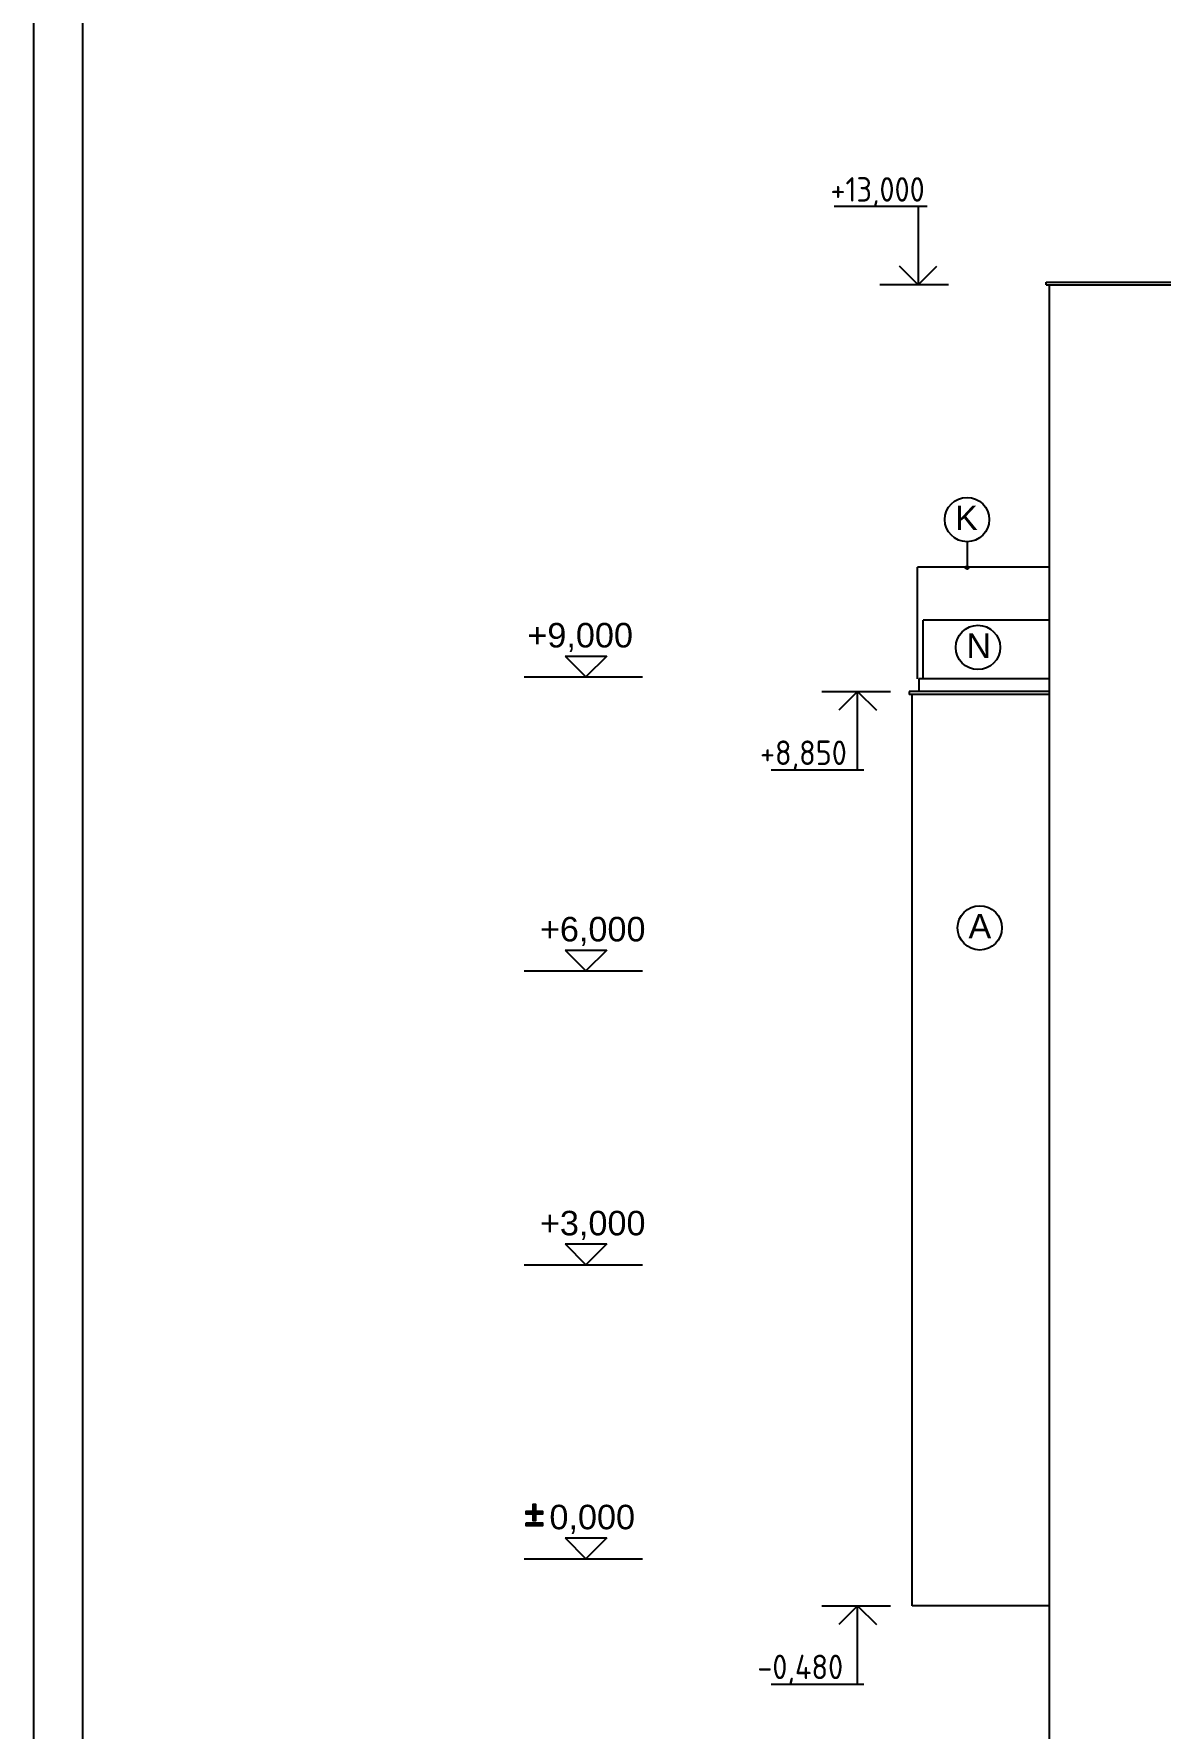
# Model space of a CAD drawing. Extents: x 3792242 to 5145247, y -1546315 to -1031918.
# Drawn here: x 4148671 to 4160166, y -1530373 to -1513081 of the extents above; entities that cross this region are included whole.
import ezdxf

# ---------------------------------------------------------------- set-up
doc = ezdxf.new("R2010")
doc.units = 0
doc.header["$MEASUREMENT"] = 0
for name, color, linetype in [('MÚRY', 1, 'CONTINUOUS'), ('TENKÁ', 7, 'CONTINUOUS'), ('ZARIADENIE', 47, 'CONTINUOUS'), ('ZARIADENIE1', 145, 'CONTINUOUS')]:
    doc.layers.add(name, color=color, linetype=linetype)
doc.styles.add('ARIAL', font='arial.ttf')
doc.styles.add('Style-Arial', font='arial.ttf')
doc.styles.add('STYLE1', font='isocp.shx')

# ---------------------------------------------------------------- blocks, each defined once
blk = doc.blocks.new('01')
at = {"layer": 'TENKÁ'}
h = blk.add_hatch(color=256, dxfattribs=at)
h.dxf.hatch_style = 1
h.paths.add_polyline_path([(4169737, -1507850.5), (4169873, -1507850.5), (4169873, -1507792), (4169737, -1507792), (4169737, -1507656), (4169676, -1507656), (4169676, -1507792), (4169541, -1507792), (4169541, -1507850.5), (4169676, -1507850.5), (4169676, -1507983.5), (4169737, -1507983.5)])
h = blk.add_hatch(color=256, dxfattribs=at)
h.dxf.hatch_style = 1
h.paths.add_polyline_path([(4169541, -1508027.5), (4169541, -1508086), (4169873, -1508086), (4169873, -1508027.5)])
for points in [[(4169676, -1507850.5), (4169541, -1507850.5), (4169541, -1507792), (4169676, -1507792)], [(4169737, -1507792), (4169737, -1507656), (4169676, -1507656), (4169676, -1507792)], [(4169737, -1507792), (4169873, -1507792), (4169873, -1507850.5), (4169737, -1507850.5)], [(4169676, -1507850.5), (4169676, -1507983.5), (4169737, -1507983.5), (4169737, -1507850.5)]]:
    blk.add_lwpolyline(points, dxfattribs=at)
blk.add_lwpolyline([(4169541, -1508027.5), (4169873, -1508027.5), (4169873, -1508086), (4169541, -1508086)], close=True, dxfattribs=at)

msp = doc.modelspace()

# ---------------------------------------------------------------- hatches: boundary and pattern name
at = {"layer": 'TENKÁ', "ltscale": 0.25}
h = msp.add_hatch(color=256, dxfattribs=at)
h.dxf.hatch_style = 1
h.paths.add_polyline_path([(4158180.464, -1518528.77, 1), (4158210.464, -1518528.77, 1)])

# ---------------------------------------------------------------- linework, layer by layer
at = {"layer": 'TENKÁ', "color": 7}
for p, q in [((4148671.359, -1541362.357), (4148671.359, -1489065.189)), ((4149171.359, -1540862.357), (4149171.359, -1489565.189))]:
    msp.add_line(p, q, dxfattribs=at)
at = {"layer": 'TENKÁ', "linetype": 'ByBlock', "ltscale": 0.25}
for p, q in [((4157788.807, -1514843.77), (4156841.011, -1514843.77)), ((4157697.698, -1514843.77), (4157697.698, -1515643.77)), ((4157697.698, -1515643.77), (4157506.779, -1515452.851)), ((4157697.698, -1515643.77), (4157888.616, -1515452.851)), ((4157079.201, -1519793.771), (4156888.282, -1519984.69)), ((4157079.201, -1520593.77), (4157079.201, -1519793.77)), ((4157079.201, -1519793.771), (4157270.12, -1519984.69)), ((4156195.591, -1520593.77), (4157143.388, -1520593.77)), ((4157079.201, -1529123.771), (4156888.282, -1529314.69)), ((4157079.201, -1529923.77), (4157079.201, -1529123.77)), ((4157079.201, -1529123.771), (4157270.12, -1529314.69)), ((4156195.591, -1529923.77), (4157143.388, -1529923.77))]:
    msp.add_line(p, q, dxfattribs=at)
at = {"layer": 'TENKÁ', "color": 8}
for p, q in [((4158005.585, -1515643.77), (4157305.585, -1515643.77)), ((4154093.779, -1519431.566), (4154518.187, -1519431.566)), ((4154093.779, -1519431.566), (4154305.983, -1519643.77)), ((4154518.187, -1519431.566), (4154305.983, -1519643.77)), ((4153674.559, -1519643.77), (4154883.242, -1519643.77)), ((4159034.314, -1519663.77), (4157704.314, -1519663.77)), ((4157704.314, -1519663.77), (4157704.314, -1519793.77)), ((4156713.314, -1519793.77), (4157413.314, -1519793.77)), ((4154093.779, -1522431.566), (4154518.187, -1522431.566)), ((4154093.779, -1522431.566), (4154305.983, -1522643.77)), ((4154518.187, -1522431.566), (4154305.983, -1522643.77)), ((4153674.559, -1522643.77), (4154883.242, -1522643.77)), ((4154093.779, -1525431.566), (4154518.187, -1525431.566)), ((4154093.779, -1525431.566), (4154305.983, -1525643.77)), ((4154518.187, -1525431.566), (4154305.983, -1525643.77)), ((4153674.559, -1525643.77), (4154883.242, -1525643.77)), ((4154093.779, -1528431.566), (4154518.187, -1528431.566)), ((4154093.779, -1528431.566), (4154305.983, -1528643.77)), ((4154518.187, -1528431.566), (4154305.983, -1528643.77)), ((4153674.559, -1528643.77), (4154883.242, -1528643.77)), ((4156713.314, -1529123.77), (4157413.314, -1529123.77))]:
    msp.add_line(p, q, dxfattribs=at)
at = {"layer": 'TENKÁ'}
for p, q in [((4159004.314, -1515613.77), (4215129.314, -1515613.77)), ((4159004.314, -1515643.77), (4159004.314, -1515613.77)), ((4159004.314, -1515643.77), (4215129.314, -1515643.77)), ((4159034.314, -1515643.77), (4159034.314, -1519683.77)), ((4157747.314, -1519663.77), (4157747.314, -1519063.77)), ((4159034.314, -1519063.77), (4157747.314, -1519063.77)), ((4159034.314, -1519683.77), (4159034.314, -1532363.213)), ((4159034.314, -1519793.77), (4157604.314, -1519793.77)), ((4157604.314, -1519793.77), (4157604.314, -1519823.77)), ((4159034.314, -1519823.77), (4157604.314, -1519823.77)), ((4157634.314, -1529123.77), (4157634.314, -1519823.77)), ((4159034.314, -1529123.77), (4157634.314, -1529123.77))]:
    msp.add_line(p, q, dxfattribs=at)
at = {"layer": 'TENKÁ', "ltscale": 0.25}
msp.add_line((4158195.464, -1518264.711), (4158195.464, -1518528.77), dxfattribs=at)
for centre, radius in [((4158195.464, -1518038.539), 226.172), ((4158195.464, -1518528.77), 15), ((4158307.311, -1519342.917), 226.172), ((4158325.314, -1522205.832), 226.172)]:
    msp.add_circle(centre, radius, dxfattribs=at)
at = {"layer": 'ZARIADENIE1'}
for p in [(4157691.314, -1519663.77), (4159034.314, -1518523.77)]:
    msp.add_line(p, (4157691.314, -1518523.77), dxfattribs=at)

# ---------------------------------------------------------------- block references
at = {"layer": 'ZARIADENIE', "xscale": 0.5, "yscale": 0.5, "zscale": 0.5, "rotation": 359.9999999999999}
msp.add_blockref('01', (2068925.863, -774263.635), dxfattribs=at)

# ---------------------------------------------------------------- texts
at = {"layer": 'MÚRY', "color": 0, "ltscale": 0.25, "style": 'Style-Arial'}
for s, p in [('+9,000', (4153708.034, -1519343.475)), ('+6,000', (4153836.163, -1522343.475)), ('+3,000', (4153836.163, -1525343.475)), (' 0,000', (4153836.163, -1528343.475))]:
    msp.add_text(s, height=250, dxfattribs=at).set_placement(p)
at = {"layer": 'TENKÁ', "ltscale": 0.25, "style": 'STYLE1'}
for s, p in [('+13,000', (4156801.976, -1514793.728)), ('+8,850', (4156082.628, -1520543.117)), ('-0,480', (4156055.421, -1529873.117))]:
    msp.add_text(s, height=250, dxfattribs=at).set_placement(p)
at = {"layer": 'TENKÁ', "lineweight": 40, "ltscale": 0.25, "style": 'ARIAL'}
for s, p in [('K', (4158073.277, -1518146.43)), ('N', (4158189.124, -1519450.808))]:
    msp.add_text(s, height=250, dxfattribs=at).set_placement(p)
at = {"layer": 'TENKÁ', "lineweight": 40, "ltscale": 0.25, "style": 'ARIAL', "text_generation_flag": 2}
msp.add_text('A', height=250, dxfattribs=at).set_placement((4158443.501, -1522313.723))

doc.saveas('drawing.dxf')
